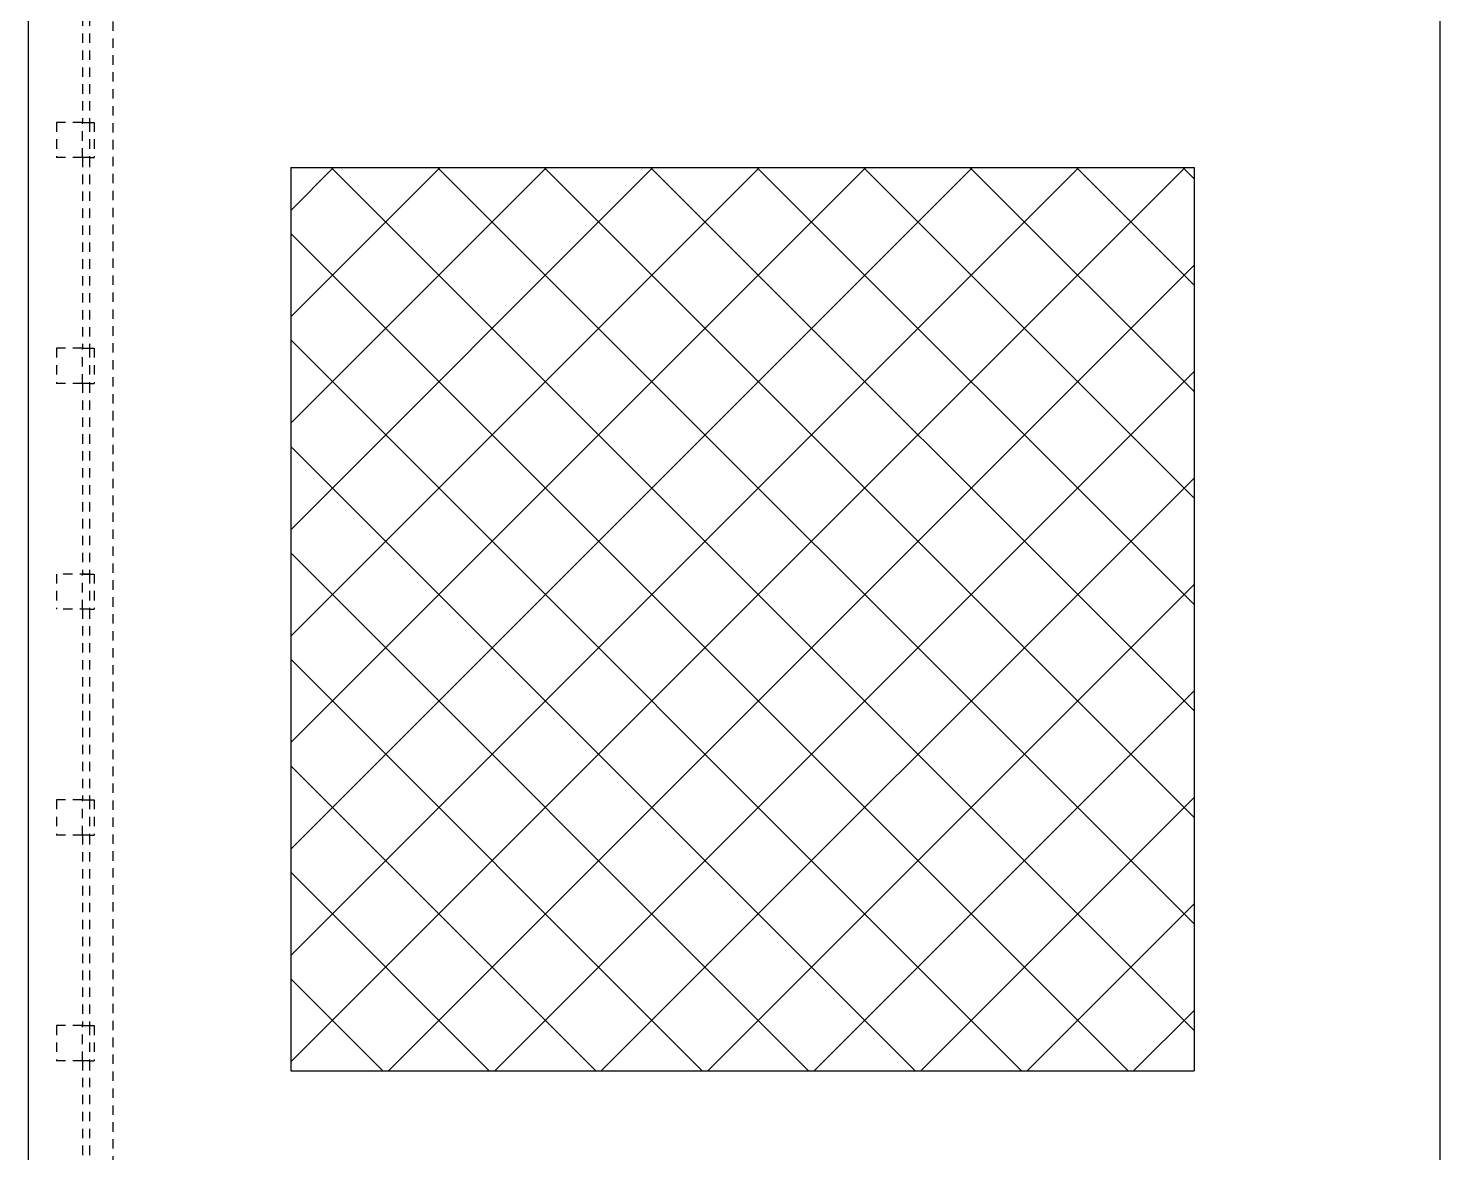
# Model space of a CAD drawing. Header units: inches. Extents: x 6 to 369, y -225 to 2.
# Drawn here: x 303.99 to 322.74, y -52.45 to -37.51 of the extents above; entities that cross this region are included whole.
import ezdxf

# ---------------------------------------------------------------- set-up
doc = ezdxf.new("R2010")
doc.units = ezdxf.units.IN
doc.header["$MEASUREMENT"] = 0
doc.linetypes.add('HIDDEN2', pattern=[0.1875, 0.125, -0.0625])
doc.layers.add('Cabinet', color=253, linetype='HIDDEN2')
doc.layers.add('D', color=3, linetype='Continuous')

# ---------------------------------------------------------------- blocks, each defined once
blk = doc.blocks.new('A$C304D23F9')
at = {"layer": 'Cabinet', "linetype": 'HIDDEN2'}
for p, q in [((39.945, 90), (39.945, 0)), ((39.539, 65.765), (39.539, 63.234)), ((39.632, 65.765), (39.632, 63.234)), ((39.539, 63.234), (39.195, 63.234)), ((39.195, 63.234), (39.195, 62.765)), ((39.539, 63.234), (39.632, 63.234)), ((39.539, 62.765), (39.539, 63.234)), ((39.632, 63.234), (39.632, 62.765)), ((39.632, 63.234), (39.695, 63.234)), ((39.695, 63.234), (39.695, 62.765)), ((39.539, 62.765), (39.195, 62.765)), ((39.539, 62.765), (39.539, 60.234)), ((39.632, 62.765), (39.539, 62.765)), ((39.632, 62.765), (39.632, 60.234)), ((39.632, 62.765), (39.695, 62.765)), ((39.539, 60.234), (39.195, 60.234)), ((39.195, 60.234), (39.195, 59.765)), ((39.539, 60.234), (39.632, 60.234)), ((39.539, 59.765), (39.539, 60.234)), ((39.632, 60.234), (39.632, 59.765)), ((39.632, 60.234), (39.695, 60.234)), ((39.695, 60.234), (39.695, 59.765)), ((39.539, 59.765), (39.195, 59.765)), ((39.539, 59.765), (39.539, 57.234)), ((39.632, 59.765), (39.539, 59.765)), ((39.632, 59.765), (39.632, 57.234)), ((39.632, 59.765), (39.695, 59.765)), ((39.632, 57.234), (39.195, 57.234)), ((39.195, 57.234), (39.195, 56.765)), ((39.539, 57.234), (39.632, 57.234)), ((39.539, 56.765), (39.539, 57.234)), ((39.632, 57.234), (39.632, 56.765)), ((39.632, 57.234), (39.695, 57.234)), ((39.695, 57.234), (39.695, 56.765)), ((39.632, 56.765), (39.195, 56.765)), ((39.539, 56.765), (39.539, 54.234)), ((39.632, 56.765), (39.632, 54.234)), ((39.632, 56.765), (39.695, 56.765)), ((39.539, 54.234), (39.195, 54.234)), ((39.195, 54.234), (39.195, 53.765)), ((39.539, 54.234), (39.632, 54.234)), ((39.539, 53.765), (39.539, 54.234)), ((39.632, 54.234), (39.632, 53.765)), ((39.632, 54.234), (39.695, 54.234)), ((39.695, 54.234), (39.695, 53.765)), ((39.539, 53.765), (39.195, 53.765)), ((39.539, 53.765), (39.539, 51.234)), ((39.632, 53.765), (39.539, 53.765)), ((39.632, 53.765), (39.632, 51.234)), ((39.632, 53.765), (39.695, 53.765)), ((39.539, 51.234), (39.195, 51.234)), ((39.195, 51.234), (39.195, 50.765)), ((39.539, 51.234), (39.632, 51.234)), ((39.539, 50.765), (39.539, 51.234)), ((39.632, 51.234), (39.632, 50.765)), ((39.632, 51.234), (39.695, 51.234)), ((39.695, 51.234), (39.695, 50.765)), ((39.539, 50.765), (39.195, 50.765)), ((39.539, 50.765), (39.539, 48.234)), ((39.632, 50.765), (39.539, 50.765)), ((39.632, 50.765), (39.632, 48.234)), ((39.632, 50.765), (39.695, 50.765))]:
    blk.add_line(p, q, dxfattribs=at)

msp = doc.modelspace()

# ---------------------------------------------------------------- hatches: boundary and pattern name
at = {"layer": 'D'}
h = msp.add_hatch(dxfattribs=at)
h.set_pattern_fill('ANSI37', scale=8, style=0)
h.set_pattern_definition([(45, (288.228, -88.8783), (-0.707107, 0.707107), []), (135, (288.228, -88.8783), (-0.707107, -0.707107), [])])
h.paths.add_polyline_path([(307.47428, -51.3635), (319.47428, -51.3635), (319.47428, -39.3635), (307.47428, -39.3635)])

# ---------------------------------------------------------------- linework, layer by layer
at = {"layer": 'D', "color": 7}
for p, q in [((303.98795, -12.62335), (303.98795, -101.37568)), ((322.73795, -12.62335), (322.73795, -101.37568)), ((307.47428, -39.3635), (319.47428, -39.3635)), ((307.47428, -39.3635), (307.47428, -51.3635)), ((319.47428, -39.3635), (319.47428, -51.3635)), ((307.47428, -51.3635), (319.47428, -51.3635))]:
    msp.add_line(p, q, dxfattribs=at)

# ---------------------------------------------------------------- block references
msp.add_blockref('A$C304D23F9', (265.16799, -101.99835), dxfattribs=at)

doc.saveas('drawing.dxf')
